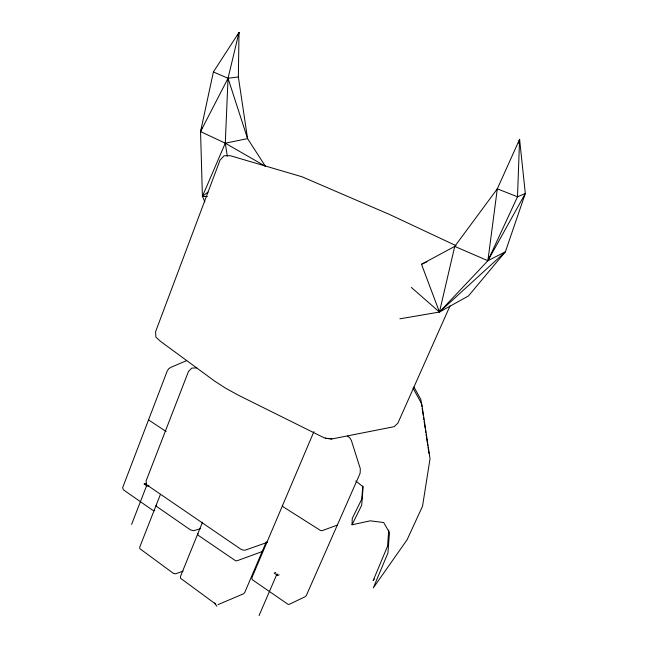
<?xml version="1.0" encoding="UTF-8"?>
<svg xmlns="http://www.w3.org/2000/svg" width="648" height="648" viewBox="0 0 648 648"><rect width="100%" height="100%" fill="white"/><g stroke="black" fill="none" stroke-linecap="round" stroke-linejoin="round"><path stroke-width="0.97" d="M201.99 127.834L200.556 131.576L225.277 143.192L265.437 166.309L247.577 138.64L238.359 76.974L239.007 32.4L213.394 71.952L200.556 131.576L202.411 196.393L204.873 201.933M413.043 388.144L421.783 404.012L430.037 458.711L422.536 506.21L407.114 539.727L373.297 587.922L387.933 553.019L389.448 532.591L383.713 522.539L370.308 520.822L352.042 524.775L352.261 518.408L361.754 499.154L362.775 486.057M388.751 530.105L387.553 546.199L373.159 580.6L374.309 578.956M411.342 287.429L439.457 312.044L468.423 295.982L505.383 251.789L525.317 193.501L519.599 139.312L497.308 188.843L487.887 260.723L439.457 312.044L399.881 318.832M439.457 312.044L454.742 246.394L497.308 188.843L517.501 196.773L525.317 193.501L487.887 260.723L454.742 246.394L421.508 264.287L439.457 312.044L505.383 251.789L487.887 260.723L517.501 196.773L519.599 139.312L518.408 143.184M337.592 524.41L337.381 525.066L322.137 530.672L320.703 530.599L283.362 506.93L282.358 505.942L282.674 505.319M131.584 524.418L146.95 484.817L144.172 484.072L145.889 483.716M160.445 494.343L139.749 547.09L139.847 548.662L173.291 573.286L175.527 573.828L183.133 571.155M237.897 35.203L239.007 32.4L228.039 78.27L225.277 143.192L227.286 156.079M202.492 522.223L180.419 576.607L180.492 578.202L215.695 604.114M266.304 541.809L244.62 592.782L243.502 593.819L217.963 604.649M313.916 431.617L251.951 577.562L251.983 579.182L252.647 579.944L288.133 604.382L289.154 604.365L305.054 596.776L306.245 595.715L360.118 473.299L360.32 468.747L351.378 440.478L349.815 437.821L347.539 436.128M207.401 196.587L202.411 196.393L225.277 143.192L247.577 138.64L228.039 78.27L213.394 71.952M259.046 615.6L276.647 574.727M450.02 305.888L397.864 423.185L394.138 426.684L331.906 438.955L328.123 438.534M352.042 524.775L361.697 505.229L363.139 486.81L355.76 481.01M496.425 190.633L497.308 188.843M262.432 550.938L262.092 551.618L237.038 560.771L235.54 560.739L198.41 535.418L197.543 534.414L198.013 533.75M200.556 131.576L228.039 78.27L238.359 76.974M156.549 505.043L156.014 505.634L156.8 506.574L190.439 529.894L193.631 530.72L200.418 528.711M202.411 196.393L207.976 192.092M421.508 264.287L426.943 261.784M186.665 360.612L171.104 367.246L168.828 368.663L167.233 370.972L122.683 487.563L123.282 489.734L152.515 510.122L154.686 510.689M275.692 572.459L274.177 573.083L277.644 575.456L279.158 574.825M267.6 542.255L245.171 550.168L243.008 550.103L240.513 548.978L147.461 485.336M148.862 485.741L147.145 486.105L144.172 484.072M196.79 367.878L191.792 368.113L188.544 371.328L146.165 480.719L146.359 484.024M456.038 245.673L389.586 214.488L302.057 176.782L230.259 155.706L224.062 155.795L220.045 160.105L155.601 331.663L155.86 337.09L160.388 341.253L214.691 381.137L225.617 388.193L238.375 395.215L323.887 437.684L326.414 438.34M325.312 438.218L331.906 438.955M166.099 431.511L148.538 419.896M214.504 602.988L216.878 606.228M413.983 387.075L420.819 399.484L421.872 406.466M277.044 573.796L277.644 575.456M422.172 408.459L423.225 415.433M423.525 417.425L423.833 419.426M424.132 421.419L425.185 428.393M425.485 430.385L425.785 432.378M426.084 434.371L427.745 445.338M428.045 447.331L428.952 453.317"/></g></svg>
